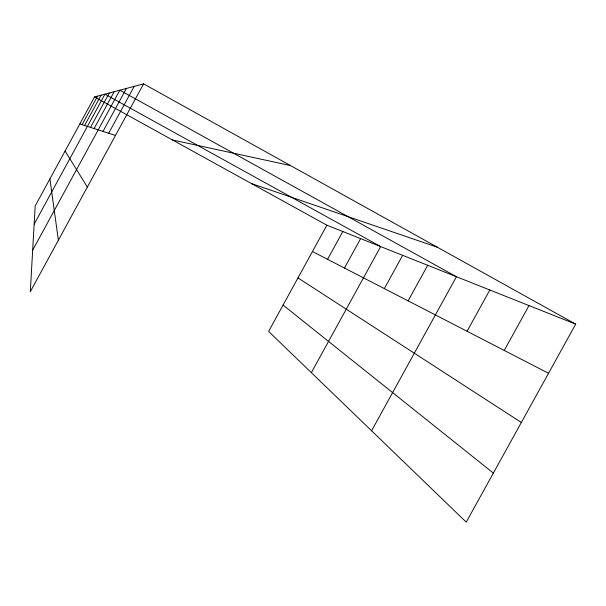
<?xml version="1.0" encoding="UTF-8"?>
<svg xmlns="http://www.w3.org/2000/svg" width="606" height="606" viewBox="0 0 606 606"><rect width="100%" height="100%" fill="white"/><g stroke="black" fill="none" stroke-linecap="round" stroke-linejoin="round"><path stroke-width="0.91" d="M143.592 83.863L94.536 96.945L35.193 205.926L30.3 291.698L143.592 83.863L575.7 324.149L466.234 522.137L268.617 331.414L326.899 225.205L575.7 324.149M82.068 124.684L97.619 96.127M84.575 125.495L101.066 95.21M34.156 224.175L104.959 94.165L380.651 246.581L311.355 372.667M90.521 127.404L109.254 93.021M94.089 128.555L114.163 91.711M32.671 250.157L119.821 90.203L456.439 276.722L371.576 430.783M103.005 131.419L126.419 88.438M108.671 133.244L134.229 86.363M327.566 259.33L342.822 231.537M344.458 268.041L360.623 238.612M384.348 288.607L402.649 255.331M408.103 300.864L427.685 265.284M467.059 331.262L489.815 289.994M504.245 350.435L529.008 305.583M172.452 139.956L290.554 165.582M79.825 123.965L115.481 135.433M251.445 183.557L437.403 247.248M312.446 251.528L548.536 373.281M94.536 96.945L326.899 225.205M297.97 277.912L521.342 422.473M283.07 305.076L493.352 473.081M65.084 151.038L87.332 187.08M49.912 178.899L58.365 240.203"/></g></svg>
